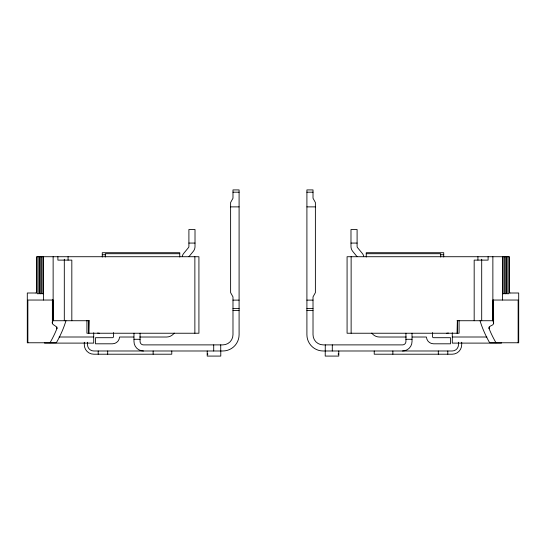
<?xml version="1.0" encoding="UTF-8"?>
<svg xmlns="http://www.w3.org/2000/svg" width="546" height="546" viewBox="0 0 546 546"><rect width="100%" height="100%" fill="white"/><g stroke="black" fill="none" stroke-linecap="round" stroke-linejoin="round"><path stroke-width="0.82" d="M493.55 300.041L493.625 323.457C493.215 325.942 489.161 325.327 488.984 328.016A10.094 4.109 3.8 0 0 489.12 328.699A465.288 189.578 3.8 0 0 496 342.765M50 342.765A465.288 189.578 -3.8 0 0 56.88 328.699A10.094 4.109 -3.8 0 0 57.016 328.016C56.258 324.979 50.068 325.068 52.928 320.727L88.923 320.727M188.977 256.606L193.236 251.413A7.801 7.801 0 0 0 195.011 246.464L195.011 229.511L188.902 229.511L188.902 246.464A1.693 1.693 0 0 1 188.52 247.543L183.722 253.385A7.801 7.801 0 0 0 182.248 256.217M232.985 192.192L239.093 192.192M306.907 192.192L313.015 192.192M230.617 206.879L239.093 206.879M306.907 206.879L315.383 206.879M188.902 243.072L195.011 243.072M350.989 243.072L357.098 243.072M179.757 253.719L105.317 253.719L105.317 257.009M366.243 253.719L440.683 253.719L440.683 257.009M102.273 254.743L105.678 254.743M440.322 254.743L443.727 254.743M36.07 293.004L27.3 293.004L27.3 342.765L56.334 342.765A472.665 192.581 -3.8 0 0 60.681 334.432A473.539 192.936 -3.8 0 0 65.964 320.727M509.93 293.004L518.7 293.004L518.7 342.765L489.666 342.765A472.665 192.581 3.8 0 1 485.319 334.432A473.539 192.936 3.8 0 1 480.036 320.727M41.162 293.721L39.462 293.721L39.462 256.722M43.441 293.721L41.735 293.721L41.735 256.722M502.559 293.721L504.265 293.721L504.265 256.722M504.838 293.721L506.538 293.721L506.538 256.722M232.985 300.123L239.093 300.123M306.907 300.123L313.015 300.123M232.985 308.599L239.093 308.599M306.907 308.599L313.015 308.599M232.985 310.538L239.093 310.538M306.907 310.538L313.015 310.538M457.077 320.727L493.072 320.727L493.625 323.457M59.098 337.005L93.707 337.005M133.811 337.019L119.554 337.019A7.118 7.118 0 0 1 112.442 343.803L95.489 343.803L95.489 337.701L112.442 337.701A1.017 1.017 0 0 0 113.459 336.684L113.459 332.582M139.687 337.019L166.523 337.019A9.494 9.494 0 0 0 174.208 333.108M406.313 337.019L379.477 337.019A9.494 9.494 0 0 1 371.792 333.108M412.189 337.019L426.446 337.019A7.118 7.118 0 0 0 433.558 343.803L450.511 343.803L450.511 337.701L433.558 337.701A1.017 1.017 0 0 1 432.541 336.684L432.541 332.582M452.293 337.005L486.902 337.005M133.975 339.291L140.076 339.291M405.924 339.291L412.025 339.291M207.214 354.04L207.958 354.04M338.042 354.04L338.786 354.04M357.023 256.606L352.764 251.413A7.801 7.801 0 0 1 350.989 246.464L350.989 229.511L357.098 229.511L357.098 246.464A1.693 1.693 0 0 0 357.48 247.543L362.278 253.385A7.801 7.801 0 0 1 363.752 256.217M518.14 342.765L518.14 300.041L492.765 300.041L492.765 320.727M508.817 256.722L508.817 293.721L507.145 293.721L507.145 256.722M505.262 256.722L505.262 293.721M502.989 256.722L502.989 293.721M502.484 256.722L502.484 300.041M501.46 342.444L501.46 343.106L452.293 343.106L452.293 332.753M492.867 256.722L492.867 320.727M489.12 327.013L489.12 328.699M488.104 256.722L488.104 260.114L474.174 260.114L474.174 320.727M481.695 259.248L481.695 320.727M477.927 256.722L477.927 260.114M461.704 342.267L461.704 344.717A9.494 9.494 0 0 1 452.211 354.211L374.222 354.211L374.222 350.989M459.077 320.488L459.077 333.237L347.079 333.237L347.079 256.722L509.438 256.722L509.432 289.612A3.413 0.498 -90 0 0 509.93 292.997M458.483 342.267L458.483 344.717A6.272 6.272 0 0 1 452.211 350.989L323.184 350.989A16.278 16.278 0 0 1 306.907 334.712L306.907 189.919L313.015 189.919L313.015 198.232L315.383 202.505L315.383 292.636L313.015 296.908L313.015 334.712A10.176 10.176 0 0 0 323.184 344.888L402.532 344.888A3.392 3.392 0 0 0 405.924 341.496L405.924 333.237M457.473 320.495L457.473 333.237M457.384 333.237L457.384 320.386L457.077 333.237M447.802 350.989L447.802 354.211M443.727 257.009L443.727 252.702L366.243 252.702L366.243 257.009M438.308 350.989L438.308 354.211M412.025 333.237L412.025 341.496A9.494 9.494 0 0 1 402.532 350.989M392.867 350.989L392.867 354.211M351.133 256.722L351.133 333.237M338.786 350.989L338.786 356.081L325.218 356.081L325.273 344.888M332.296 344.888L332.296 350.989M220.782 350.989L220.782 356.081L207.214 356.081L207.214 350.989M220.727 344.888L220.727 350.989M213.704 344.888L213.704 350.989M194.867 256.722L194.867 333.237M179.757 257.009L179.757 252.702L102.273 252.702L102.273 257.009M171.778 350.989L171.778 354.211L93.789 354.211A9.494 9.494 0 0 1 84.296 344.717L84.296 342.267M153.133 350.989L153.133 354.211M140.076 333.237L140.076 341.496A3.392 3.392 0 0 0 143.468 344.888L222.816 344.888A10.176 10.176 0 0 0 232.985 334.712L232.985 296.908L230.617 292.636L230.617 202.505L232.985 198.232L232.985 189.919L239.093 189.919L239.093 334.712A16.278 16.278 0 0 1 222.816 350.989L93.789 350.989A6.272 6.272 0 0 1 87.517 344.717L87.517 342.267M133.975 333.237L133.975 341.496A9.494 9.494 0 0 0 143.468 350.989M107.692 350.989L107.692 354.211M98.198 350.989L98.198 354.211M93.707 332.753L93.707 343.106L44.54 343.106L44.54 342.444M88.923 333.237L88.923 320.386L88.616 333.237M88.527 320.495L88.527 333.237M86.923 320.488L86.923 333.237L198.921 333.237L198.921 256.722L36.562 256.722L36.568 289.612A3.413 0.498 90 0 1 36.07 292.997M71.826 320.727L71.826 260.114L57.896 260.114L57.896 256.722M68.073 256.722L68.073 260.114M64.305 259.248L64.305 320.727M56.88 327.013L56.88 328.699M53.235 320.727L53.235 300.041L27.86 300.041L27.86 342.765M53.133 256.722L53.133 320.727M52.45 300.041L52.45 323.02M52.375 300.041L52.375 323.457M43.516 256.722L43.516 300.041M43.011 256.722L43.011 293.721M40.738 256.722L40.738 293.721M38.855 256.722L38.855 293.721L37.183 293.721L37.183 256.722M99.468 333.272A5.767 5.767 0 0 1 97.686 332.992M448.314 332.992A5.767 5.767 0 0 1 446.532 333.272"/></g></svg>
